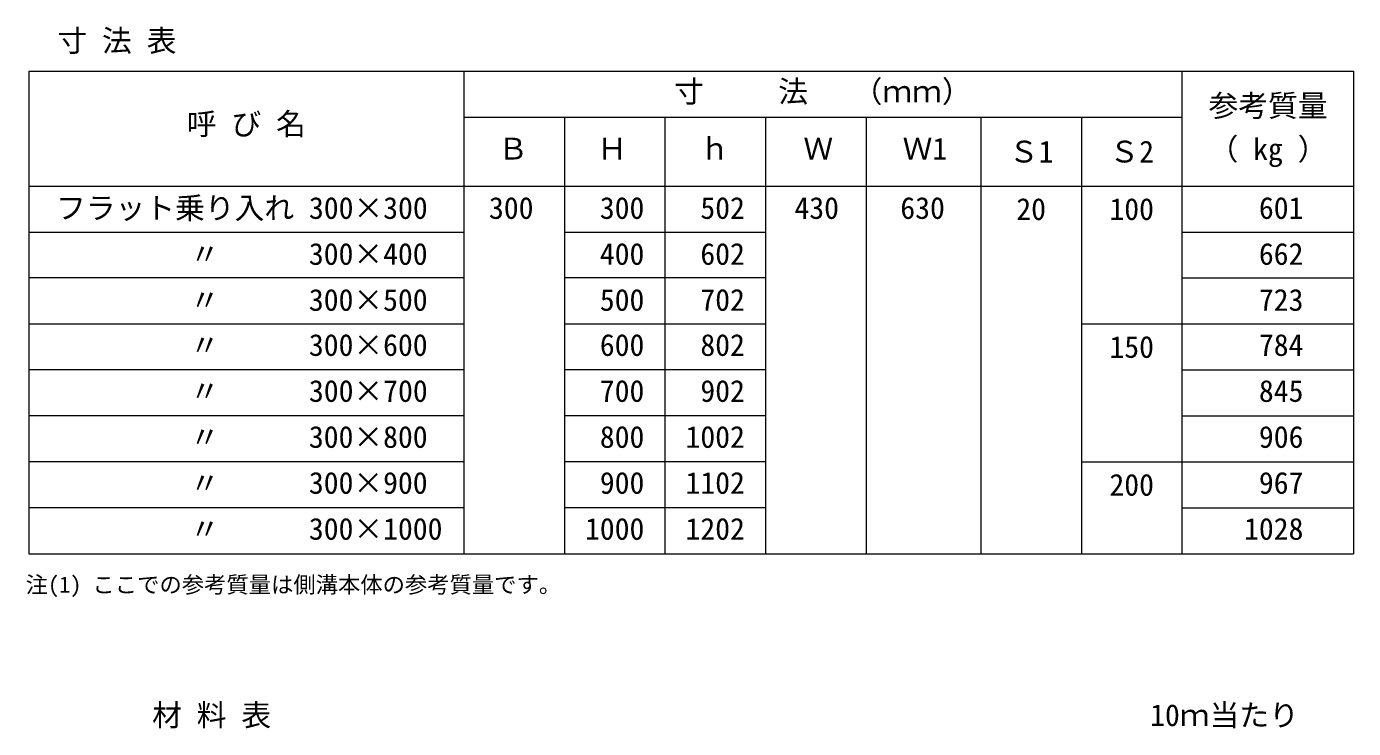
# Model space of a CAD drawing. Units: millimetres at full size, sheet at 1:20; details may follow other scales. Extents: x 25136 to 46531, y -30786 to -20561.
# Drawn here: x 29328 to 31638, y -27795 to -26573 of the extents above; entities that cross this region are included whole.
import ezdxf
from ezdxf.enums import TextEntityAlignment as Align

# ---------------------------------------------------------------- set-up
doc = ezdxf.new("R2010")
doc.units = ezdxf.units.MM
doc.header["$LTSCALE"] = 20
doc.layers.add('0_2', color=7, linetype='Continuous', lineweight=20)
doc.styles.add('ＭＳ ゴシック', font='')
doc.styles.get('ＭＳ ゴシック').set_extended_font_data('MS Gothic')

msp = doc.modelspace()

# ---------------------------------------------------------------- linework, layer by layer
at = {"layer": '0_2'}
for p, q in [((29331.71, -26650.74), (31637.74, -26650.74)), ((29331.71, -26650.74), (29331.71, -27490.74)), ((30089.19, -26650.74), (30089.19, -27490.74)), ((31339.19, -26650.74), (31339.19, -27490.74)), ((31339.19, -26650.74), (31339.19, -27490.74)), ((31637.74, -26650.74), (31637.74, -27490.74)), ((30089.19, -26730.74), (31339.19, -26730.74)), ((30264.19, -26730.74), (30264.19, -27490.74)), ((30439.19, -26730.74), (30439.19, -27490.74)), ((30614.19, -26730.74), (30614.19, -27490.74)), ((30789.19, -26730.74), (30789.19, -27490.74)), ((30989.19, -26730.74), (30989.19, -27490.74)), ((31164.19, -26730.74), (31164.19, -27490.74)), ((29331.71, -26850.75), (31637.74, -26850.75)), ((29331.71, -26850.75), (30232.21, -26850.75)), ((30389.19, -26850.75), (30989.19, -26850.75)), ((30932.21, -26850.75), (31637.74, -26850.75)), ((29331.71, -26930.74), (30089.19, -26930.74)), ((30264.19, -26930.74), (30614.19, -26930.74)), ((31339.19, -26930.74), (31637.74, -26930.74)), ((30089.19, -27010.75), (29331.71, -27010.75)), ((30614.19, -27010.75), (30264.19, -27010.75)), ((31339.19, -27010.75), (31637.74, -27010.75)), ((29331.71, -27090.75), (30089.19, -27090.75)), ((30264.19, -27090.75), (30614.19, -27090.75)), ((31164.19, -27090.75), (31637.74, -27090.75)), ((30089.19, -27170.74), (29331.71, -27170.74)), ((30614.19, -27170.74), (30264.19, -27170.74)), ((31339.19, -27170.74), (31637.74, -27170.74)), ((30089.19, -27250.74), (29331.71, -27250.74)), ((30614.19, -27250.74), (30264.19, -27250.74)), ((31339.19, -27250.74), (31637.74, -27250.74)), ((30089.19, -27330.74), (29331.71, -27330.74)), ((30614.19, -27330.74), (30264.19, -27330.74)), ((31164.19, -27330.74), (31637.74, -27330.74)), ((30089.19, -27410.74), (29331.71, -27410.74)), ((30614.19, -27410.74), (30264.19, -27410.74)), ((31339.19, -27410.74), (31637.74, -27410.74)), ((29331.71, -27490.74), (31637.74, -27490.74))]:
    msp.add_line(p, q, dxfattribs=at)

# ---------------------------------------------------------------- texts
at = {"layer": '0_2', "style": 'ＭＳ ゴシック'}
for s, height, p in [('寸 法 表', 37.98, (29381.65, -26627.97)), ('参考質量', 37.98, (31385.44, -26741.12)), ('Ｂ', 37.98, (30149.07, -26815.95)), ('Ｈ', 37.98, (30321.26, -26815.95)), ('ｈ', 37.98, (30499.85, -26815.95)), ('Ｗ', 37.98, (30680.25, -26815.95)), ('Ｗ1', 37.98, (30852.94, -26815.95)), ('（ kg ）', 37.98, (31385.44, -26816.74)), ('フラット乗り入れ 300×300', 37.98, (29379.25, -26919.24)), ('300', 37.98, (30132.9, -26919.24)), ('430', 37.98, (30664.62, -26919.24)), ('630', 37.98, (30848.95, -26919.24)), (' 601', 37.98, (31447.3, -26919.24)), ('\u3000 \u3000\u3000\u3000〃\u3000\u3000  300×400', 37.98, (29379.25, -26999.24)), (' 662', 37.98, (31447.3, -26999.24)), ('\u3000 \u3000\u3000\u3000〃\u3000\u3000  300×500', 37.98, (29379.25, -27079.24)), (' 723', 37.98, (31447.3, -27079.24)), ('\u3000 \u3000\u3000\u3000〃\u3000\u3000  300×600', 37.98, (29379.25, -27157.76)), (' 784', 37.98, (31447.3, -27157.76)), ('\u3000 \u3000\u3000\u3000〃\u3000\u3000\u3000300×700', 37.98, (29379.25, -27237.76)), (' 845', 37.98, (31447.3, -27237.76)), ('\u3000 \u3000\u3000\u3000〃\u3000\u3000  300×800', 37.98, (29379.25, -27317.76)), (' 906', 37.98, (31447.3, -27317.76)), ('\u3000 \u3000\u3000\u3000〃\u3000\u3000  300×900', 37.98, (29379.25, -27397.76)), (' 967', 37.98, (31447.3, -27397.76)), ('\u3000 \u3000\u3000\u3000〃\u3000\u3000  300×1000', 37.98, (29379.25, -27477.76)), ('1028', 37.98, (31447.3, -27477.76)), ('注(1) ここでの参考質量は側溝本体の参考質量です。', 28.48, (29326.4, -27567.3)), ('10ｍ当たり', 37.98, (31283.79, -27802.06))]:
    msp.add_text(s, height=height, dxfattribs=at).set_placement(p, align=Align.BOTTOM_LEFT)
for s, p in [('寸\u3000   法\u3000 （ｍｍ）', (30714.19, -26716.42)), ('呼 び 名', (29710.45, -26772.93)), (' 300', (30351.69, -26919.24)), (' 502', (30526.69, -26919.24)), (' 400', (30351.69, -26999.24)), (' 602', (30526.69, -26999.24)), (' 500', (30351.69, -27079.24)), (' 702', (30526.69, -27079.24)), (' 600', (30351.69, -27157.76)), (' 802', (30526.69, -27157.76)), (' 700', (30351.69, -27237.76)), (' 902', (30526.69, -27237.76)), (' 800', (30351.69, -27317.76)), ('1002', (30526.69, -27317.76)), (' 900', (30351.69, -27397.76)), ('1102', (30526.69, -27397.76)), ('1000', (30351.69, -27477.76)), ('1202', (30526.69, -27477.76)), ('材 料 表', (29650.08, -27802.06))]:
    msp.add_text(s, height=37.98, dxfattribs=at).set_placement(p, align=Align.BOTTOM_CENTER)
for s, p in [('Ｓ1', (31076.69, -26790.74)), ('Ｓ2', (31251.69, -26790.74)), ('20', (31076.69, -26890.75)), ('100', (31251.69, -26890.75)), ('150', (31251.69, -27130.75)), ('200', (31251.69, -27370.74))]:
    msp.add_text(s, height=37.98, dxfattribs=at).set_placement(p, align=Align.MIDDLE_CENTER)

doc.saveas('drawing.dxf')
